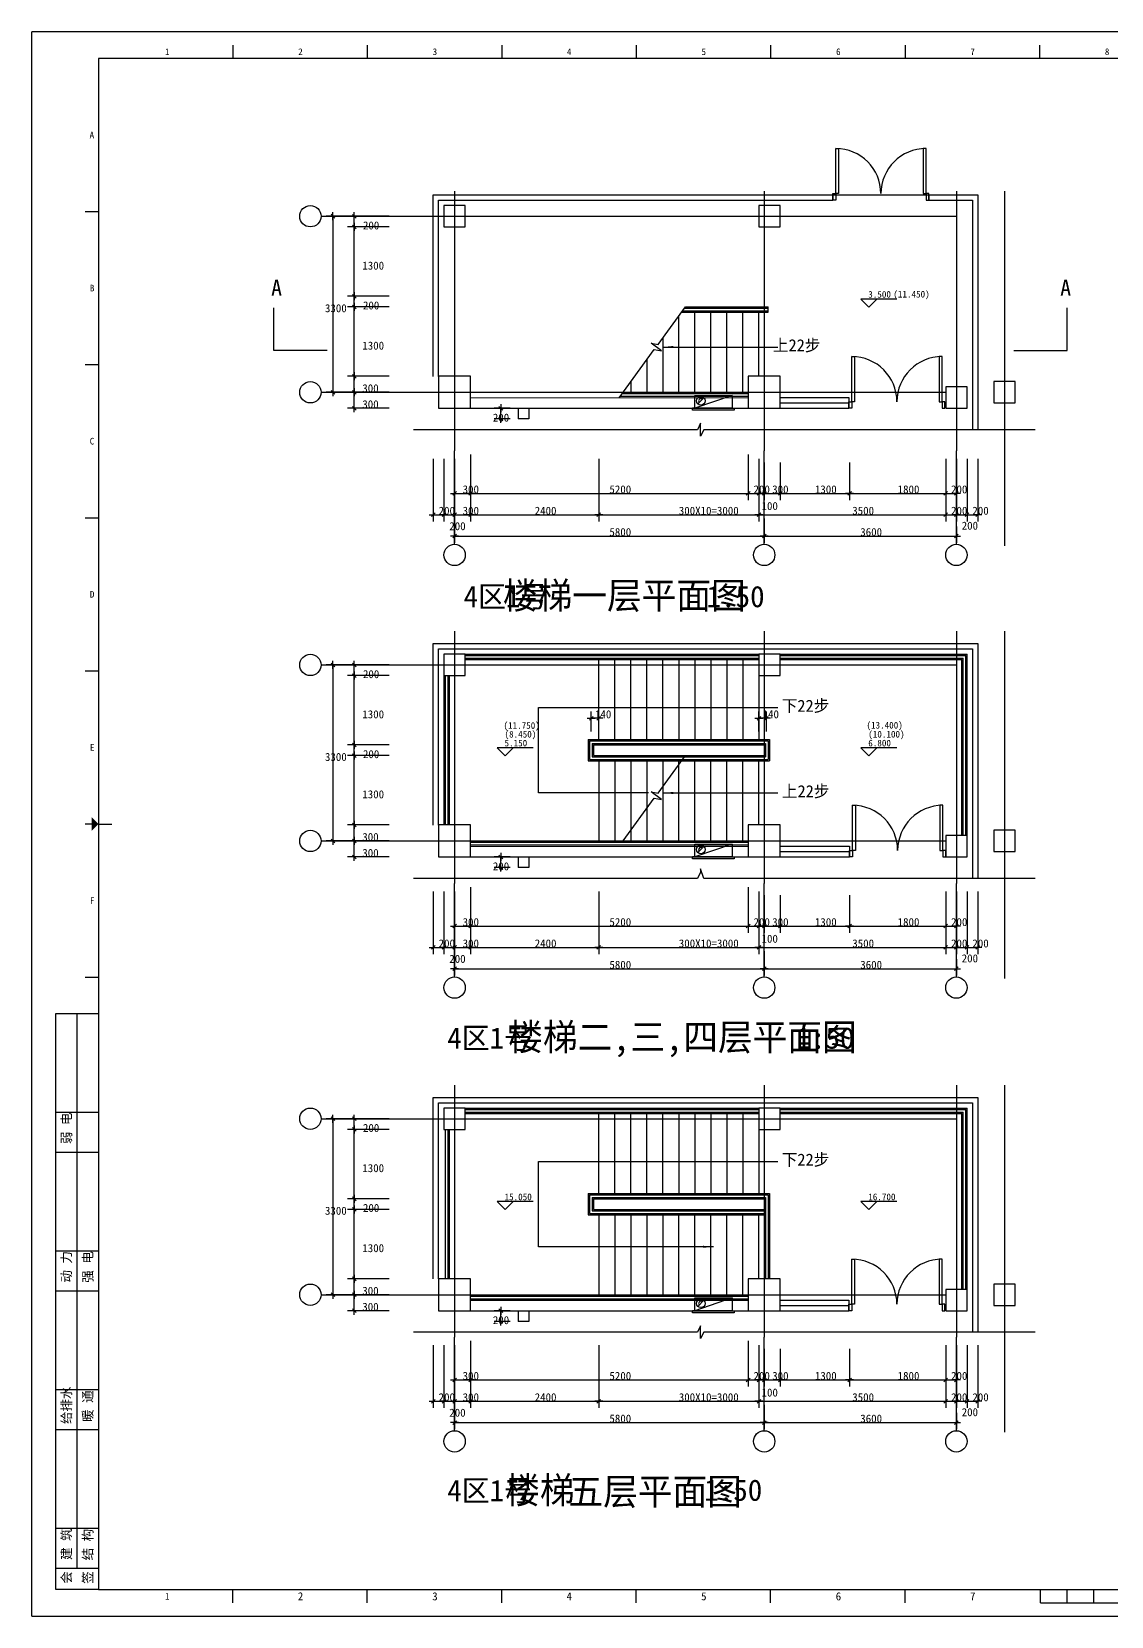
# Model space of a CAD drawing. Header units: metres. Extents: x 406760 to 448810, y -22906 to 6794.
# Drawn here: x 406760 to 426986, y -22906 to 6794 of the extents above; entities that cross this region are included whole.
import ezdxf

# ---------------------------------------------------------------- set-up
doc = ezdxf.new("R2010")
doc.units = ezdxf.units.M
for name, color, linetype in [('_KTI_CONTROL', 7, 'Continuous'), ('AXIS', 3, 'Continuous'), ('COLUMN', 1, 'Continuous'), ('DOTE', 251, 'Continuous'), ('PUB_DIM', 3, 'Continuous'), ('SB', 2, 'Continuous'), ('STAIR1', 4, 'Continuous'), ('TEXT', 7, 'Continuous'), ('TK', 9, 'Continuous'), ('WALL', 2, 'Continuous'), ('WINDOW', 142, 'Continuous'), ('内部尺寸', 4, 'Continuous'), ('文字', 21, 'Continuous'), ('标注', 3, 'Continuous'), ('详细尺寸', 3, 'Continuous')]:
    doc.layers.add(name, color=color, linetype=linetype)

# ---------------------------------------------------------------- blocks, each defined once
blk = doc.blocks.new('_DIMX')
blk.add_line((-150, 0), (150, 0))
blk.add_lwpolyline([(-70, -70), (70, 70)])
blk = doc.blocks.new('A$C0D6D0142')
at = {"layer": '标注'}
for p, q in [((600, 600), (0, 600)), ((0, 600), (600, 0)), ((2691.18, 600), (600, 600)), ((1200, 600), (600, 0))]:
    blk.add_line(p, q, dxfattribs=at)
blk = doc.blocks.new('SN-XHS')
at = {"layer": 'SB'}
for p, q in [((176.09, 531.5), (958.32, 531.5)), ((176.09, 494.51), (176.09, 531.5)), ((216.32, 494.51), (176.09, 494.51)), ((216.32, 254.51), (916.32, 494.51)), ((748.08, 298.49), (861.21, 411.63)), ((916.32, 494.51), (958.32, 494.51)), ((958.32, 531.5), (958.32, 494.51))]:
    blk.add_line(p, q, dxfattribs=at)
blk.add_lwpolyline([(216.32, 254.51), (216.32, 494.51), (916.32, 494.51), (916.32, 254.51)], close=True, dxfattribs=at)
blk.add_lwpolyline([(776.36, 326.78, 0.67), (844.64, 355.06, 0.2), (832.93, 383.35, 1)], format="xyb", dxfattribs=at)
blk.add_circle((804.64, 355.06), 80, dxfattribs=at)

msp = doc.modelspace()

# ---------------------------------------------------------------- linework, layer by layer
for p, q in [((421769.52, 3734.8), (423569.52, 3734.8)), ((414883.3, 3535.44), (414483.3, 3535.44)), ((414483.3, 3535.44), (414483.3, 3135.44)), ((414883.3, 3135.44), (414883.3, 3535.44)), ((420783.3, 3535.44), (420383.3, 3535.44)), ((420383.3, 3535.44), (420383.3, 3135.44)), ((420783.3, 3135.44), (420783.3, 3535.44)), ((414483.3, 3135.44), (414883.3, 3135.44)), ((420383.3, 3135.44), (420783.3, 3135.44)), ((414983.3, 335.44), (414383.3, 335.44)), ((414383.3, 335.44), (414383.3, -264.56)), ((414983.3, -264.56), (414983.3, 335.44)), ((420783.3, 335.44), (420183.3, 335.44)), ((420183.3, 335.44), (420183.3, -264.56)), ((420783.3, -264.56), (420783.3, 335.44)), ((417840.44, 35.44), (420183.3, 35.44)), ((424283.3, 137.44), (423883.3, 137.44)), ((423883.3, 137.44), (423883.3, -262.56)), ((424283.3, -262.56), (424283.3, 137.44)), ((425183.3, 235.44), (424783.3, 235.44)), ((424783.3, 235.44), (424783.3, -164.56)), ((425183.3, -164.56), (425183.3, 235.44)), ((414383.3, -264.56), (414983.3, -264.56)), ((414983.3, -65.92), (420183.3, -64.56)), ((414983.3, -264.56), (420183.3, -264.56)), ((415871.17, -266.8), (415871.17, -464.56)), ((416071.17, -266.85), (416071.17, -464.56)), ((420183.3, -264.56), (420783.3, -264.56)), ((423883.3, -262.56), (424283.3, -262.56)), ((424783.3, -164.56), (425183.3, -164.56)), ((414883.3, -4874.43), (414483.3, -4874.43)), ((414483.3, -4874.43), (414483.3, -5274.43)), ((414883.3, -4874.43), (420383.3, -4874.43)), ((414883.3, -5274.43), (414883.3, -4874.43)), ((414883.3, -4974.43), (420383.3, -4974.43)), ((420783.3, -4874.43), (420383.3, -4874.43)), ((420383.3, -4874.43), (420383.3, -5274.43)), ((420783.3, -4874.43), (424283.3, -4874.43)), ((420783.3, -5274.43), (420783.3, -4874.43)), ((420783.3, -4974.43), (424183.3, -4974.43)), ((424183.3, -8272.43), (424183.3, -4974.43)), ((424283.3, -8272.43), (424283.3, -4874.43)), ((414483.3, -5274.43), (414483.3, -8074.43)), ((414483.3, -5274.43), (414883.3, -5274.43)), ((414583.3, -5274.43), (414583.3, -8074.43)), ((420383.3, -5274.43), (420783.3, -5274.43)), ((417183.3, -6474.43), (420583.3, -6474.43)), ((417183.3, -6474.43), (417183.3, -6874.43)), ((420583.3, -6474.43), (420583.3, -6874.43)), ((417283.3, -6574.43), (420483.3, -6574.43)), ((417283.3, -6574.43), (417283.3, -6774.43)), ((417283.3, -6774.43), (420483.3, -6774.43)), ((420483.3, -6574.43), (420483.3, -6774.43)), ((417183.3, -6874.43), (420583.3, -6874.43)), ((414983.3, -8074.43), (414383.3, -8074.43)), ((414383.3, -8074.43), (414383.3, -8674.43)), ((414983.3, -8674.43), (414983.3, -8074.43)), ((420783.3, -8074.43), (420183.3, -8074.43)), ((420183.3, -8074.43), (420183.3, -8674.43)), ((420783.3, -8674.43), (420783.3, -8074.43)), ((424283.3, -8272.43), (423883.3, -8272.43)), ((423883.3, -8272.43), (423883.3, -8672.43)), ((424283.3, -8672.43), (424283.3, -8272.43)), ((425183.3, -8174.43), (424783.3, -8174.43)), ((424783.3, -8174.43), (424783.3, -8574.43)), ((425183.3, -8574.43), (425183.3, -8174.43)), ((414983.3, -8374.43), (420183.3, -8374.43)), ((414983.3, -8475.8), (420183.3, -8474.43)), ((424783.3, -8574.43), (425183.3, -8574.43)), ((414383.3, -8674.43), (414983.3, -8674.43)), ((414983.3, -8674.43), (420183.3, -8674.43)), ((415871.17, -8676.67), (415871.17, -8874.43)), ((416071.17, -8676.72), (416071.17, -8874.43)), ((420183.3, -8674.43), (420783.3, -8674.43)), ((423883.3, -8672.43), (424283.3, -8672.43)), ((414883.3, -13380.2), (414483.3, -13380.2)), ((414483.3, -13380.2), (414483.3, -13780.2)), ((414883.3, -13380.2), (420383.3, -13380.2)), ((414883.3, -13780.2), (414883.3, -13380.2)), ((414883.3, -13480.2), (420383.3, -13480.2)), ((420783.3, -13380.2), (420383.3, -13380.2)), ((420383.3, -13380.2), (420383.3, -13780.2)), ((420783.3, -13380.2), (424283.3, -13380.2)), ((420783.3, -13780.2), (420783.3, -13380.2)), ((420783.3, -13480.2), (424183.3, -13480.2)), ((424183.3, -16778.2), (424183.3, -13480.2)), ((424283.3, -16778.2), (424283.3, -13380.2)), ((414483.3, -13780.2), (414883.3, -13780.2)), ((414583.3, -13780.2), (414583.3, -16580.2)), ((420383.3, -13780.2), (420783.3, -13780.2)), ((417183.3, -14980.2), (417183.3, -15380.2)), ((417183.3, -14980.2), (420583.3, -14980.2)), ((417283.3, -15080.2), (417283.3, -15280.2)), ((417283.3, -15080.2), (420483.3, -15080.2)), ((420483.3, -15080.2), (420483.3, -16580.2)), ((420583.3, -14980.2), (420583.3, -16580.2)), ((417183.3, -15380.2), (420483.3, -15380.2)), ((417283.3, -15280.2), (420483.3, -15280.2)), ((414983.3, -16580.2), (414383.3, -16580.2)), ((414383.3, -16580.2), (414383.3, -17180.2)), ((414983.3, -17180.2), (414983.3, -16580.2)), ((420783.3, -16580.2), (420183.3, -16580.2)), ((420183.3, -16580.2), (420183.3, -17180.2)), ((420783.3, -17180.2), (420783.3, -16580.2)), ((414983.3, -16880.2), (420183.3, -16880.2)), ((424283.3, -16778.2), (423883.3, -16778.2)), ((423883.3, -16778.2), (423883.3, -17178.2)), ((424283.3, -17178.2), (424283.3, -16778.2)), ((425183.3, -16680.2), (424783.3, -16680.2)), ((424783.3, -16680.2), (424783.3, -17080.2)), ((425183.3, -17080.2), (425183.3, -16680.2)), ((414383.3, -17180.2), (414983.3, -17180.2)), ((414983.3, -16981.57), (420183.3, -16980.2)), ((414983.3, -17180.2), (420183.3, -17180.2)), ((415871.17, -17182.44), (415871.17, -17380.2)), ((416071.17, -17182.49), (416071.17, -17380.2)), ((420183.3, -17180.2), (420783.3, -17180.2)), ((423883.3, -17178.2), (424283.3, -17178.2)), ((424783.3, -17080.2), (425183.3, -17080.2))]:
    msp.add_line(p, q)
for points in [[(421823.52, 3757.84), (421823.52, 4603.84), (421877.52, 4603.84), (421877.52, 3757.84)], [(423515.52, 3757.84), (423515.52, 4603.84), (423461.52, 4603.84), (423461.52, 3757.84)], [(421769.52, 3635.44), (421769.52, 3757.84), (421823.52, 3757.84), (421823.52, 3635.44)], [(423569.52, 3635.44), (423569.52, 3757.84), (423515.52, 3757.84), (423515.52, 3635.44)], [(422123.52, -142.16), (422123.52, 703.84), (422177.52, 703.84), (422177.52, -142.16)], [(423815.52, -142.16), (423815.52, 703.84), (423761.52, 703.84), (423761.52, -142.16)], [(422069.52, -264.56), (422069.52, -142.16), (422123.52, -142.16), (422123.52, -264.56)], [(423869.52, -264.56), (423869.52, -142.16), (423815.52, -142.16), (423815.52, -264.56)], [(422137.3, -8552.03), (422137.3, -7706.03), (422191.3, -7706.03), (422191.3, -8552.03)], [(423829.3, -8552.03), (423829.3, -7706.03), (423775.3, -7706.03), (423775.3, -8552.03)], [(422083.3, -8674.43), (422083.3, -8552.03), (422137.3, -8552.03), (422137.3, -8674.43)], [(423883.3, -8674.43), (423883.3, -8552.03), (423829.3, -8552.03), (423829.3, -8674.43)], [(422123.52, -17057.8), (422123.52, -16211.8), (422177.52, -16211.8), (422177.52, -17057.8)], [(423815.52, -17057.8), (423815.52, -16211.8), (423761.52, -16211.8), (423761.52, -17057.8)], [(422069.52, -17180.2), (422069.52, -17057.8), (422123.52, -17057.8), (422123.52, -17180.2)], [(423869.52, -17180.2), (423869.52, -17057.8), (423815.52, -17057.8), (423815.52, -17180.2)]]:
    msp.add_lwpolyline(points, close=True)
for centre in [(411981.48, 3335.44), (411981.48, 35.44), (414683.3, -3013.2), (420483.3, -3013.2), (424083.3, -3013.2), (411981.48, -5074.43), (411981.48, -8374.43), (414683.3, -11123.07), (420483.3, -11123.07), (424083.3, -11123.07), (411981.48, -13580.2), (411981.48, -16880.2), (414683.3, -19628.84), (420483.3, -19628.84), (424083.3, -19628.84)]:
    msp.add_circle(centre, 200)
for centre, start, end in [((421823.52, 3757.84), 0, 90), ((423515.52, 3757.84), 90, 180), ((422123.52, -142.16), 0, 90), ((423815.52, -142.16), 90, 180), ((422137.3, -8552.03), 0, 90), ((423829.3, -8552.03), 90, 180), ((422123.52, -17057.8), 0, 90), ((423815.52, -17057.8), 90, 180)]:
    msp.add_arc(centre, 846, start, end)
for points in [[(418583.3, 883.58), (418783.3, 863.58), (418783.3, 903.58)], [(418583.3, -7474.77), (418783.3, -7494.77), (418783.3, -7454.77)], [(419535.6, -15980.54), (419335.6, -16000.54), (419335.6, -15960.54)]]:
    msp.add_solid(points)
at = {"layer": '_KTI_CONTROL'}
for points in [[(415631.35, -6776.75), (415631.35, -6776.75)], [(422445.6, -6776.75), (422445.6, -6776.75)], [(415631.35, -15282.52), (415631.35, -15282.52)], [(422445.6, -15282.52), (422445.6, -15282.52)]]:
    msp.add_lwpolyline(points, dxfattribs=at)
at = {"layer": 'AXIS'}
for p, q in [((412181.48, 3335.44), (413603.74, 3335.44)), ((412902.39, 3335.44), (412278.74, 3335.44)), ((412403.74, 3334.94), (412403.74, 35.94)), ((412181.48, 35.44), (413603.74, 35.44)), ((412902.39, 35.44), (412278.74, 35.44)), ((414683.3, -2813.2), (414683.3, -1059.71)), ((414983.3, -1128.5), (414983.3, -1984.71)), ((420183.3, -1128.5), (420183.3, -1984.71)), ((420483.3, -2813.2), (420483.3, -1059.71)), ((424083.3, -2813.2), (424083.3, -1059.71)), ((414683.3, -1278.5), (414683.3, -1984.71)), ((414983.3, -1278.5), (414983.3, -1984.71)), ((420183.3, -1278.5), (420183.3, -1984.71)), ((420383.3, -1278.5), (420383.3, -1984.71)), ((420383.3, -1278.5), (420383.3, -1984.71)), ((420483.3, -1278.5), (420483.3, -1984.71)), ((420483.3, -1278.5), (420483.3, -1984.71)), ((420783.3, -1278.5), (420783.3, -1984.71)), ((420783.3, -1278.5), (420783.3, -1984.71)), ((422083.3, -1278.5), (422083.3, -1984.71)), ((422083.3, -1278.5), (422083.3, -1984.71)), ((423883.3, -1278.5), (423883.3, -1984.71)), ((423883.3, -1278.5), (423883.3, -1984.71)), ((424083.3, -1278.5), (424083.3, -1984.71)), ((414682.8, -1859.71), (414682.3, -1859.71)), ((414683.3, -1859.71), (414983.3, -1859.71)), ((414983.8, -1859.71), (414984.3, -1859.71)), ((414983.8, -1859.71), (420182.8, -1859.71)), ((420182.8, -1859.71), (420182.3, -1859.71)), ((420183.3, -1859.71), (420383.3, -1859.71)), ((420382.8, -1859.71), (420382.3, -1859.71)), ((420383.3, -1859.71), (420483.3, -1859.71)), ((420383.3, -1859.71), (420483.3, -1859.71)), ((420383.8, -1859.71), (420384.3, -1859.71)), ((420482.8, -1859.71), (420482.3, -1859.71)), ((420483.3, -1859.71), (420783.3, -1859.71)), ((420483.8, -1859.71), (420484.3, -1859.71)), ((420783.8, -1859.71), (420784.3, -1859.71)), ((420783.8, -1859.71), (422082.8, -1859.71)), ((422083.8, -1859.71), (423882.8, -1859.71)), ((423882.8, -1859.71), (423882.3, -1859.71)), ((423883.3, -1859.71), (424083.3, -1859.71)), ((424083.8, -1859.71), (424084.3, -1859.71)), ((414683.3, -2328.5), (414683.3, -2784.71)), ((420483.3, -2328.5), (420483.3, -2784.71)), ((414683.8, -2659.71), (420482.8, -2659.71)), ((420483.3, -2478.5), (420483.3, -2784.71)), ((420483.8, -2659.71), (424082.8, -2659.71)), ((424083.3, -2478.5), (424083.3, -2784.71)), ((412181.48, -5074.43), (413603.74, -5074.43)), ((412902.39, -5074.43), (412278.74, -5074.43)), ((412403.74, -5074.93), (412403.74, -8373.93)), ((412181.48, -8374.43), (413603.74, -8374.43)), ((412902.39, -8374.43), (412278.74, -8374.43)), ((414683.3, -10923.07), (414683.3, -9169.58)), ((420483.3, -10923.07), (420483.3, -9169.58)), ((424083.3, -10923.07), (424083.3, -9169.58)), ((414683.3, -9388.38), (414683.3, -10094.58)), ((414983.3, -9238.38), (414983.3, -10094.58)), ((414983.3, -9388.38), (414983.3, -10094.58)), ((420183.3, -9238.38), (420183.3, -10094.58)), ((420183.3, -9388.38), (420183.3, -10094.58)), ((420383.3, -9388.38), (420383.3, -10094.58)), ((420383.3, -9388.38), (420383.3, -10094.58)), ((420483.3, -9388.38), (420483.3, -10094.58)), ((420483.3, -9388.38), (420483.3, -10094.58)), ((420783.3, -9388.38), (420783.3, -10094.58)), ((420783.3, -9388.38), (420783.3, -10094.58)), ((422083.3, -9388.38), (422083.3, -10094.58)), ((422083.3, -9388.38), (422083.3, -10094.58)), ((423883.3, -9388.38), (423883.3, -10094.58)), ((423883.3, -9388.38), (423883.3, -10094.58)), ((424083.3, -9388.38), (424083.3, -10094.58)), ((414682.8, -9969.58), (414682.3, -9969.58)), ((414683.3, -9969.58), (414983.3, -9969.58)), ((414983.8, -9969.58), (420182.8, -9969.58)), ((414983.8, -9969.58), (414984.3, -9969.58)), ((420182.8, -9969.58), (420182.3, -9969.58)), ((420183.3, -9969.58), (420383.3, -9969.58)), ((420382.8, -9969.58), (420382.3, -9969.58)), ((420383.3, -9969.58), (420483.3, -9969.58)), ((420383.3, -9969.58), (420483.3, -9969.58)), ((420383.8, -9969.58), (420384.3, -9969.58)), ((420482.8, -9969.58), (420482.3, -9969.58)), ((420483.3, -9969.58), (420783.3, -9969.58)), ((420483.8, -9969.58), (420484.3, -9969.58)), ((420783.8, -9969.58), (420784.3, -9969.58)), ((420783.8, -9969.58), (422082.8, -9969.58)), ((422083.8, -9969.58), (423882.8, -9969.58)), ((423882.8, -9969.58), (423882.3, -9969.58)), ((423883.3, -9969.58), (424083.3, -9969.58)), ((424083.8, -9969.58), (424084.3, -9969.58)), ((414683.3, -10438.38), (414683.3, -10894.58)), ((420483.3, -10438.38), (420483.3, -10894.58)), ((420483.3, -10588.38), (420483.3, -10894.58)), ((424083.3, -10588.38), (424083.3, -10894.58)), ((414683.8, -10769.58), (420482.8, -10769.58)), ((420483.8, -10769.58), (424082.8, -10769.58)), ((412181.48, -13580.2), (413603.74, -13580.2)), ((412902.39, -13580.2), (412278.74, -13580.2)), ((412403.74, -13580.7), (412403.74, -16879.7)), ((412181.48, -16880.2), (413603.74, -16880.2)), ((412902.39, -16880.2), (412278.74, -16880.2)), ((414683.3, -19428.84), (414683.3, -17675.35)), ((414983.3, -17744.15), (414983.3, -18600.35)), ((420183.3, -17744.15), (420183.3, -18600.35)), ((420483.3, -19428.84), (420483.3, -17675.35)), ((424083.3, -19428.84), (424083.3, -17675.35)), ((414683.3, -17894.15), (414683.3, -18600.35)), ((414983.3, -17894.15), (414983.3, -18600.35)), ((420183.3, -17894.15), (420183.3, -18600.35)), ((420383.3, -17894.15), (420383.3, -18600.35)), ((420383.3, -17894.15), (420383.3, -18600.35)), ((420483.3, -17894.15), (420483.3, -18600.35)), ((420483.3, -17894.15), (420483.3, -18600.35)), ((420783.3, -17894.15), (420783.3, -18600.35)), ((420783.3, -17894.15), (420783.3, -18600.35)), ((422083.3, -17894.15), (422083.3, -18600.35)), ((422083.3, -17894.15), (422083.3, -18600.35)), ((423883.3, -17894.15), (423883.3, -18600.35)), ((423883.3, -17894.15), (423883.3, -18600.35)), ((424083.3, -17894.15), (424083.3, -18600.35)), ((414682.8, -18475.35), (414682.3, -18475.35)), ((414683.3, -18475.35), (414983.3, -18475.35)), ((414983.8, -18475.35), (420182.8, -18475.35)), ((414983.8, -18475.35), (414984.3, -18475.35)), ((420182.8, -18475.35), (420182.3, -18475.35)), ((420183.3, -18475.35), (420383.3, -18475.35)), ((420382.8, -18475.35), (420382.3, -18475.35)), ((420383.3, -18475.35), (420483.3, -18475.35)), ((420383.3, -18475.35), (420483.3, -18475.35)), ((420383.8, -18475.35), (420384.3, -18475.35)), ((420482.8, -18475.35), (420482.3, -18475.35)), ((420483.3, -18475.35), (420783.3, -18475.35)), ((420483.8, -18475.35), (420484.3, -18475.35)), ((420783.8, -18475.35), (420784.3, -18475.35)), ((420783.8, -18475.35), (422082.8, -18475.35)), ((422083.8, -18475.35), (423882.8, -18475.35)), ((423882.8, -18475.35), (423882.3, -18475.35)), ((423883.3, -18475.35), (424083.3, -18475.35)), ((424083.8, -18475.35), (424084.3, -18475.35)), ((414683.3, -18944.15), (414683.3, -19400.35)), ((420483.3, -18944.15), (420483.3, -19400.35)), ((414683.8, -19275.35), (420482.8, -19275.35)), ((420483.3, -19094.15), (420483.3, -19400.35)), ((420483.8, -19275.35), (424082.8, -19275.35)), ((424083.3, -19094.15), (424083.3, -19400.35))]:
    msp.add_line(p, q, dxfattribs=at)
at = {"layer": 'COLUMN'}
for p, q in [((411296.81, 817.87), (411296.81, 1617.87)), ((426157.35, 817.87), (426157.35, 1617.87)), ((412296.81, 817.87), (411296.81, 817.87)), ((425157.35, 817.87), (426157.35, 817.87))]:
    msp.add_line(p, q, dxfattribs=at)
at = {"layer": 'DOTE'}
for p, q in [((414683.3, 3805.13), (414683.3, -1059.71)), ((420483.3, 3805.13), (420483.3, -1059.71)), ((424083.3, 3805.13), (424083.3, -1059.71)), ((424983.3, 3805.13), (424983.3, -2840.67)), ((413603.74, 3335.44), (424083.3, 3335.44)), ((413603.74, 35.44), (423883.3, 35.44)), ((413603.74, 35.44), (423883.3, 35.44)), ((414683.3, -4444.77), (414683.3, -9169.58)), ((420483.3, -4444.77), (420483.3, -9169.58)), ((424083.3, -4444.77), (424083.3, -9169.58)), ((424983.3, -4444.77), (424983.3, -10950.54)), ((413603.74, -5074.43), (424083.3, -5074.43)), ((413603.74, -8374.43), (423883.3, -8374.43)), ((414683.3, -12950.54), (414683.3, -17675.35)), ((420483.3, -12950.54), (420483.3, -17675.35)), ((424083.3, -12950.54), (424083.3, -17675.35)), ((424983.3, -12950.54), (424983.3, -19456.31)), ((413603.74, -13580.2), (424083.3, -13580.2)), ((413603.74, -16880.2), (423883.3, -16880.2))]:
    msp.add_line(p, q, dxfattribs=at)
at = {"layer": 'PUB_DIM'}
for p, q in [((418495.03, 931.85), (419007.71, 1633.92)), ((418362.74, 954.16), (418495.03, 931.85)), ((418556.56, 812.63), (418362.74, 954.16)), ((417765.92, -66.61), (418424.27, 834.94)), ((418424.27, 834.94), (418556.56, 812.63)), ((418583.3, 883.58), (420737.79, 883.58)), ((416255.93, -5874.09), (420737.79, -5874.09)), ((416255.93, -7474.77), (416255.93, -5874.09)), ((418495.03, -7476.5), (419007.71, -6774.43)), ((418314.76, -7474.77), (416255.93, -7474.77)), ((417839.33, -8374.43), (418424.27, -7573.41)), ((418362.74, -7454.19), (418495.03, -7476.5)), ((418556.56, -7595.72), (418362.74, -7454.19)), ((418424.27, -7573.41), (418556.56, -7595.72)), ((418583.3, -7474.77), (420737.79, -7474.77)), ((416255.93, -14379.86), (420737.79, -14379.86)), ((416255.93, -15980.54), (416255.93, -14379.86)), ((419535.6, -15980.54), (416255.93, -15980.54))]:
    msp.add_line(p, q, dxfattribs=at)
at = {"layer": 'STAIR1'}
for p, q in [((418934.68, 1533.92), (420558.3, 1533.92)), ((418952.94, 1558.92), (420558.3, 1558.92)), ((418989.45, 1608.92), (420558.3, 1608.92)), ((419007.71, 1633.92), (420558.3, 1633.92)), ((419183.3, 35.52), (419183.3, 1533.92)), ((419483.3, 35.6), (419483.3, 1533.92)), ((419783.3, 35.67), (419783.3, 1533.92)), ((420083.3, 37.17), (420083.3, 1533.92)), ((420383.3, 333.23), (420383.3, 1533.92)), ((420558.3, 1533.92), (420558.3, 1633.92)), ((418883.3, 35.44), (418883.3, 1463.55)), ((418583.3, 1052.72), (418583.3, 35.36)), ((418283.3, 641.9), (418283.3, 35.28)), ((417822.19, 10.44), (420183.3, 10.44)), ((417983.3, 231.07), (417983.3, 35.2)), ((417785.68, -39.56), (420183.3, -39.56)), ((419291.88, -546.38), (419231.88, -666.38)), ((419291.88, -786.38), (419291.88, -546.38)), ((419231.88, -666.38), (413914.65, -666.38)), ((419351.88, -666.38), (419291.88, -786.38)), ((425558.59, -666.38), (419351.88, -666.38)), ((414883.3, -4899.43), (420383.3, -4899.43)), ((414883.3, -4949.43), (420383.3, -4949.43)), ((417383.3, -6474.43), (417383.3, -4974.43)), ((417683.3, -6474.43), (417683.3, -4974.51)), ((417983.3, -6474.43), (417983.3, -4974.59)), ((418283.3, -6474.43), (418283.3, -4974.67)), ((418583.3, -6474.43), (418583.3, -4974.75)), ((418883.3, -4974.83), (418883.3, -6474.43)), ((419183.3, -4974.9), (419183.3, -6474.43)), ((419483.3, -4974.98), (419483.3, -6474.43)), ((419783.3, -4975.06), (419783.3, -6474.43)), ((420083.3, -4975.06), (420083.3, -6474.43)), ((420783.3, -4899.43), (424258.3, -4899.43)), ((420783.3, -4949.43), (424208.3, -4949.43)), ((424208.3, -8272.43), (424208.3, -4949.43)), ((424258.3, -8272.43), (424258.3, -4899.43)), ((414508.3, -5274.43), (414508.3, -8074.43)), ((414558.3, -5274.43), (414558.3, -8074.43)), ((420383.3, -5273.75), (420383.3, -6474.43)), ((417208.3, -6499.43), (420558.3, -6499.43)), ((417208.3, -6499.43), (417208.3, -6849.43)), ((420558.3, -6499.43), (420558.3, -6849.43)), ((417258.3, -6549.43), (420508.3, -6549.43)), ((417258.3, -6549.43), (417258.3, -6799.43)), ((417258.3, -6799.43), (420508.3, -6799.43)), ((420508.3, -6549.43), (420508.3, -6799.43)), ((417208.3, -6849.43), (420558.3, -6849.43)), ((417383.3, -6874.43), (417383.3, -8374.43)), ((417683.3, -6874.43), (417683.3, -8374.43)), ((417983.3, -6874.43), (417983.3, -8374.43)), ((418283.3, -6874.43), (418283.3, -8374.43)), ((418583.3, -6874.43), (418583.3, -8374.43)), ((418883.3, -8374.43), (418883.3, -6874.43)), ((419183.3, -8374.43), (419183.3, -6874.43)), ((419483.3, -8374.43), (419483.3, -6874.43)), ((419783.3, -8374.43), (419783.3, -6874.43)), ((420083.3, -8374.46), (420083.3, -6874.43)), ((420383.3, -8075.12), (420383.3, -6874.43)), ((414983.3, -8399.43), (420183.3, -8399.43)), ((414983.3, -8449.43), (420183.3, -8449.43)), ((419351.88, -9076.26), (419291.88, -8896.26)), ((419291.88, -8896.26), (419291.88, -8956.26)), ((419231.88, -9076.26), (413914.65, -9076.26)), ((419291.88, -8956.26), (419231.88, -9076.26)), ((425558.59, -9076.26), (419351.88, -9076.26)), ((414883.3, -13405.2), (420383.3, -13405.2)), ((414883.3, -13455.2), (420383.3, -13455.2)), ((417383.3, -14980.2), (417383.3, -13480.2)), ((417683.3, -14980.2), (417683.3, -13480.28)), ((417983.3, -14980.2), (417983.3, -13480.36)), ((418283.3, -14980.2), (418283.3, -13480.44)), ((418583.3, -14980.2), (418583.3, -13480.52)), ((418883.3, -13480.6), (418883.3, -14980.2)), ((419183.3, -13480.67), (419183.3, -14980.2)), ((419483.3, -13480.75), (419483.3, -14980.2)), ((419783.3, -13480.83), (419783.3, -14980.2)), ((420083.3, -13480.83), (420083.3, -14980.2)), ((420783.3, -13405.2), (424258.3, -13405.2)), ((420783.3, -13455.2), (424208.3, -13455.2)), ((424208.3, -16778.2), (424208.3, -13455.2)), ((424258.3, -16778.2), (424258.3, -13405.2)), ((414508.3, -13780.2), (414508.3, -16580.2)), ((414558.3, -13780.2), (414558.3, -16580.2)), ((420383.3, -13779.52), (420383.3, -14980.2)), ((417208.3, -15005.2), (417208.3, -15355.2)), ((417208.3, -15005.2), (420558.3, -15005.2)), ((417258.3, -15055.2), (417258.3, -15305.2)), ((417258.3, -15055.2), (420508.3, -15055.2)), ((420508.3, -15055.2), (420508.3, -16580.2)), ((420558.3, -15005.2), (420558.3, -16580.2)), ((417208.3, -15355.2), (420483.3, -15355.2)), ((417258.3, -15305.2), (420483.3, -15305.2)), ((417383.3, -15380.2), (417383.3, -16880.2)), ((417683.3, -15380.2), (417683.3, -16880.2)), ((417983.3, -15380.2), (417983.3, -16880.2)), ((418283.3, -15380.2), (418283.3, -16880.2)), ((418583.3, -15380.2), (418583.3, -16880.2)), ((418883.3, -16880.2), (418883.3, -15380.2)), ((419183.3, -16880.2), (419183.3, -15380.2)), ((419483.3, -16880.2), (419483.3, -15380.2)), ((419783.3, -16880.2), (419783.3, -15380.2)), ((420083.3, -16880.23), (420083.3, -15380.2)), ((420383.3, -16580.88), (420383.3, -15380.2)), ((414983.3, -16905.2), (420183.3, -16905.2)), ((414983.3, -16955.2), (420183.3, -16955.2)), ((419291.88, -17462.03), (419231.88, -17582.03)), ((419291.88, -17702.03), (419291.88, -17462.03)), ((419231.88, -17582.03), (413914.65, -17582.03)), ((419351.88, -17582.03), (419291.88, -17702.03)), ((425558.59, -17582.03), (419351.88, -17582.03))]:
    msp.add_line(p, q, dxfattribs=at)
at = {"layer": 'TK'}
for p, q in [((448809.66, 6793.57), (406759.66, 6793.57)), ((406759.66, -22906.43), (406759.66, 6793.57)), ((410528.41, 6543.57), (410528.41, 6293.57)), ((413047.16, 6543.57), (413047.16, 6293.57)), ((415565.91, 6543.57), (415565.91, 6293.57)), ((418084.66, 6543.57), (418084.66, 6293.57)), ((420603.41, 6543.57), (420603.41, 6293.57)), ((423122.16, 6543.57), (423122.16, 6293.57)), ((425640.91, 6543.57), (425640.91, 6293.57)), ((407759.66, 3423.57), (408009.66, 3423.57)), ((407759.66, 553.57), (408009.66, 553.57)), ((407759.66, -2316.43), (408009.66, -2316.43)), ((407759.66, -5186.43), (408009.66, -5186.43)), ((408009.66, -8056.43), (408259.66, -8056.43)), ((407759.66, -10926.43), (408009.66, -10926.43)), ((407609.66, -22006.43), (407609.66, -11606.43)), ((407209.66, -13456.43), (408009.66, -13456.43)), ((407209.66, -14206.43), (408009.66, -14206.43)), ((407209.66, -16056.43), (408009.66, -16056.43)), ((407209.66, -16806.43), (408009.66, -16806.43)), ((407209.66, -18656.43), (408009.66, -18656.43)), ((407209.66, -19406.43), (408009.66, -19406.43)), ((407209.66, -21256.43), (408009.66, -21256.43)), ((407209.66, -22006.43), (408009.66, -22006.43)), ((410528.41, -22656.43), (410528.41, -22406.43)), ((413047.16, -22656.43), (413047.16, -22406.43)), ((415565.91, -22656.43), (415565.91, -22406.43)), ((418084.66, -22656.43), (418084.66, -22406.43)), ((420603.41, -22656.43), (420603.41, -22406.43)), ((423122.16, -22656.43), (423122.16, -22406.43)), ((425659.66, -22656.43), (425659.66, -22406.43)), ((426159.66, -22656.43), (426159.66, -22406.43)), ((426659.66, -22656.43), (426659.66, -22406.43)), ((425659.66, -22656.43), (430659.66, -22656.43)), ((406759.66, -22906.43), (448809.66, -22906.43))]:
    msp.add_line(p, q, dxfattribs=at)
msp.add_lwpolyline([(448309.66, 6293.57), (408009.66, 6293.57), (408009.66, -22406.43), (448309.66, -22406.43)], close=True, dxfattribs=at)
for points in [[(407884.66, -8056.43), (407759.66, -8056.43)], [(408009.66, -22406.43), (407209.66, -22406.43), (407209.66, -11606.43), (408009.66, -11606.43)]]:
    msp.add_lwpolyline(points, dxfattribs=at)
msp.add_solid([(407884.66, -8181.43), (407884.66, -7931.43), (408009.66, -8056.43)], dxfattribs=at)
at = {"layer": 'WALL'}
for p, q in [((416071.17, -464.56), (415871.17, -464.56)), ((416071.17, -8874.43), (415871.17, -8874.43)), ((416071.17, -17380.2), (415871.17, -17380.2))]:
    msp.add_line(p, q, dxfattribs=at)
at = {"layer": 'WINDOW'}
for p, q in [((414283.3, 333.44), (414283.3, 3734.8)), ((414283.3, 3734.8), (421769.52, 3734.8)), ((414383.3, 333.44), (414383.3, 3634.8)), ((414383.3, 3634.8), (421769.52, 3634.8)), ((421769.52, 3734.8), (421769.52, 3634.8)), ((421769.52, 3734.8), (421769.52, 3634.8)), ((423569.52, 3734.8), (423569.52, 3634.8)), ((423569.52, 3734.8), (423569.52, 3634.8)), ((423569.52, 3734.8), (424483.3, 3734.8)), ((423569.52, 3634.8), (424383.3, 3634.8)), ((424383.3, 3634.8), (424383.3, -666.38)), ((424483.3, 3734.8), (424483.3, -666.38)), ((420783.3, -64.56), (422069.52, -64.56)), ((420783.3, -164.56), (422069.52, -164.56)), ((420783.3, -264.56), (422069.52, -264.56)), ((422069.52, -64.56), (422069.52, -264.56)), ((414283.3, -8076.43), (414283.3, -4675.07)), ((414283.3, -4675.07), (424483.3, -4675.07)), ((424483.3, -4675.07), (424483.3, -9076.26)), ((414383.3, -8076.43), (414383.3, -4775.07)), ((414383.3, -4775.07), (424383.3, -4775.07)), ((424383.3, -4775.07), (424383.3, -9076.26)), ((420783.3, -8474.43), (422083.3, -8474.43)), ((420783.3, -8574.43), (422083.3, -8574.43)), ((422083.3, -8474.43), (422083.3, -8674.43)), ((420783.3, -8674.43), (422083.3, -8674.43)), ((414283.3, -16582.2), (414283.3, -13180.84)), ((414283.3, -13180.84), (424483.3, -13180.84)), ((414383.3, -16582.2), (414383.3, -13280.84)), ((414383.3, -13280.84), (424383.3, -13280.84)), ((424383.3, -13280.84), (424383.3, -17582.03)), ((424483.3, -13180.84), (424483.3, -17582.03)), ((420783.3, -16980.2), (422069.52, -16980.2)), ((420783.3, -17080.2), (422069.52, -17080.2)), ((420783.3, -17180.2), (422069.52, -17180.2)), ((422069.52, -16980.2), (422069.52, -17180.2))]:
    msp.add_line(p, q, dxfattribs=at)
at = {"layer": '内部尺寸'}
for p, q in [((415721.17, -264.56), (415424.02, -264.56)), ((415549.02, -264.06), (415549.02, -263.56)), ((415549.02, -464.56), (415549.02, -264.56)), ((415721.17, -464.56), (415424.02, -464.56)), ((415549.02, -465.06), (415549.02, -465.56)), ((415721.17, -8674.43), (415424.02, -8674.43)), ((415721.17, -8874.43), (415424.02, -8874.43)), ((415549.02, -8673.93), (415549.02, -8673.43)), ((415549.02, -8874.43), (415549.02, -8674.43)), ((415549.02, -8874.93), (415549.02, -8875.43)), ((415721.17, -17180.2), (415424.02, -17180.2)), ((415549.02, -17179.7), (415549.02, -17179.2)), ((415549.02, -17380.2), (415549.02, -17180.2)), ((415721.17, -17380.2), (415424.02, -17380.2)), ((415549.02, -17380.7), (415549.02, -17381.2))]:
    msp.add_line(p, q, dxfattribs=at)
at = {"layer": '标注'}
for p, q in [((415631.35, -6626.75), (415481.35, -6626.75)), ((415481.35, -6626.75), (415631.35, -6776.75)), ((416154.14, -6626.75), (415631.35, -6626.75)), ((415781.35, -6626.75), (415631.35, -6776.75)), ((422445.6, -6626.75), (422295.6, -6626.75)), ((422295.6, -6626.75), (422445.6, -6776.75)), ((422968.39, -6626.75), (422445.6, -6626.75)), ((422595.6, -6626.75), (422445.6, -6776.75)), ((415631.35, -15132.52), (415481.35, -15132.52)), ((415481.35, -15132.52), (415631.35, -15282.52)), ((416154.14, -15132.52), (415631.35, -15132.52)), ((415781.35, -15132.52), (415631.35, -15282.52)), ((422445.6, -15132.52), (422295.6, -15132.52)), ((422295.6, -15132.52), (422445.6, -15282.52)), ((422968.39, -15132.52), (422445.6, -15132.52)), ((422595.6, -15132.52), (422445.6, -15282.52))]:
    msp.add_line(p, q, dxfattribs=at)
at = {"layer": '详细尺寸'}
for p, q in [((413453.74, 3333.92), (412678.74, 3333.92)), ((412803.74, 3134.9), (412803.74, 3333.42)), ((413453.74, 3134.4), (412678.74, 3134.4)), ((413453.74, 3134.4), (412678.74, 3134.4)), ((412803.74, 1834.94), (412803.74, 3133.9)), ((413453.74, 1834.44), (412678.74, 1834.44)), ((413453.74, 1834.44), (412678.74, 1834.44)), ((412803.74, 1635.42), (412803.74, 1833.94)), ((413453.74, 1634.92), (412678.74, 1634.92)), ((413453.74, 1634.92), (412678.74, 1634.92)), ((412803.74, 335.46), (412803.74, 1634.42)), ((413453.74, 334.96), (412678.74, 334.96)), ((413453.74, 334.96), (412678.74, 334.96)), ((412803.74, 335.46), (412803.74, 335.96)), ((412803.74, 35.44), (412803.74, 334.96)), ((413453.74, 35.44), (412678.74, 35.44)), ((413453.74, 35.44), (412678.74, 35.44)), ((412803.74, 35.94), (412803.74, 36.44)), ((412803.74, -264.08), (412803.74, 35.44)), ((412803.74, 34.94), (412803.74, 34.44)), ((413453.74, -264.08), (412678.74, -264.08)), ((412803.74, -264.58), (412803.74, -265.08)), ((414283.3, -1209.71), (414283.3, -2384.71)), ((414483.3, -1209.71), (414483.3, -2384.71)), ((414483.3, -1209.71), (414483.3, -2384.71)), ((414683.3, -1209.71), (414683.3, -2384.71)), ((414683.3, -1209.71), (414683.3, -2384.71)), ((414983.3, -1209.71), (414983.3, -2384.71)), ((414983.3, -1209.71), (414983.3, -2384.71)), ((417383.3, -1209.71), (417383.3, -2384.71)), ((417383.3, -1209.71), (417383.3, -2384.71)), ((420383.3, -1209.71), (420383.3, -2384.71)), ((420383.3, -1209.71), (420383.3, -2384.71)), ((423883.3, -1209.71), (423883.3, -2384.71)), ((423883.3, -1209.71), (423883.3, -2384.71)), ((424083.3, -1209.71), (424083.3, -2384.71)), ((424083.3, -1209.71), (424083.3, -2384.71)), ((424283.3, -1209.71), (424283.3, -2384.71)), ((424283.3, -1209.71), (424283.3, -2384.71)), ((424483.3, -1209.71), (424483.3, -2384.71)), ((414282.8, -2259.71), (414282.3, -2259.71)), ((414283.3, -2259.71), (414483.3, -2259.71)), ((414483.8, -2259.71), (414484.3, -2259.71)), ((414483.8, -2259.71), (414682.8, -2259.71)), ((414682.8, -2259.71), (414682.3, -2259.71)), ((414683.3, -2259.71), (414983.3, -2259.71)), ((414983.8, -2259.71), (414984.3, -2259.71)), ((414983.8, -2259.71), (417382.8, -2259.71)), ((417383.8, -2259.71), (420382.8, -2259.71)), ((420383.8, -2259.71), (423882.8, -2259.71)), ((423882.8, -2259.71), (423882.3, -2259.71)), ((423883.3, -2259.71), (424083.3, -2259.71)), ((424083.8, -2259.71), (424282.8, -2259.71)), ((424083.8, -2259.71), (424084.3, -2259.71)), ((424282.8, -2259.71), (424282.3, -2259.71)), ((424283.3, -2259.71), (424483.3, -2259.71)), ((424483.8, -2259.71), (424484.3, -2259.71)), ((413453.74, -5075.95), (412678.74, -5075.95)), ((413453.74, -5275.48), (412678.74, -5275.48)), ((413453.74, -5275.48), (412678.74, -5275.48)), ((412803.74, -5274.98), (412803.74, -5076.45)), ((412803.74, -6574.93), (412803.74, -5275.98)), ((417242.8, -6074.8), (417242.3, -6074.8)), ((417243.3, -6324.43), (417243.3, -5949.8)), ((417383.3, -6074.8), (417243.3, -6074.8)), ((417383.3, -6324.43), (417383.3, -5949.8)), ((417383.8, -6074.8), (417384.3, -6074.8)), ((420382.8, -6074.8), (420382.3, -6074.8)), ((420383.3, -6324.43), (420383.3, -5949.8)), ((420523.3, -6074.8), (420383.3, -6074.8)), ((420523.3, -6324.43), (420523.3, -5949.8)), ((420523.8, -6074.8), (420524.3, -6074.8)), ((413453.74, -6575.43), (412678.74, -6575.43)), ((413453.74, -6575.43), (412678.74, -6575.43)), ((413453.74, -6774.95), (412678.74, -6774.95)), ((413453.74, -6774.95), (412678.74, -6774.95)), ((412803.74, -6774.45), (412803.74, -6575.93)), ((412803.74, -8074.41), (412803.74, -6775.45)), ((413453.74, -8074.91), (412678.74, -8074.91)), ((413453.74, -8074.91), (412678.74, -8074.91)), ((412803.74, -8074.41), (412803.74, -8073.91)), ((412803.74, -8374.43), (412803.74, -8074.91)), ((413453.74, -8374.43), (412678.74, -8374.43)), ((413453.74, -8374.43), (412678.74, -8374.43)), ((412803.74, -8373.93), (412803.74, -8373.43)), ((412803.74, -8673.95), (412803.74, -8374.43)), ((412803.74, -8374.93), (412803.74, -8375.43)), ((413453.74, -8673.95), (412678.74, -8673.95)), ((412803.74, -8674.45), (412803.74, -8674.95)), ((414283.3, -9319.58), (414283.3, -10494.58)), ((414483.3, -9319.58), (414483.3, -10494.58)), ((414483.3, -9319.58), (414483.3, -10494.58)), ((414683.3, -9319.58), (414683.3, -10494.58)), ((414683.3, -9319.58), (414683.3, -10494.58)), ((414983.3, -9319.58), (414983.3, -10494.58)), ((414983.3, -9319.58), (414983.3, -10494.58)), ((417383.3, -9319.58), (417383.3, -10494.58)), ((417383.3, -9319.58), (417383.3, -10494.58)), ((420383.3, -9319.58), (420383.3, -10494.58)), ((420383.3, -9319.58), (420383.3, -10494.58)), ((423883.3, -9319.58), (423883.3, -10494.58)), ((423883.3, -9319.58), (423883.3, -10494.58)), ((424083.3, -9319.58), (424083.3, -10494.58)), ((424083.3, -9319.58), (424083.3, -10494.58)), ((424283.3, -9319.58), (424283.3, -10494.58)), ((424283.3, -9319.58), (424283.3, -10494.58)), ((424483.3, -9319.58), (424483.3, -10494.58)), ((414282.8, -10369.58), (414282.3, -10369.58)), ((414283.3, -10369.58), (414483.3, -10369.58)), ((414483.8, -10369.58), (414484.3, -10369.58)), ((414483.8, -10369.58), (414682.8, -10369.58)), ((414682.8, -10369.58), (414682.3, -10369.58)), ((414683.3, -10369.58), (414983.3, -10369.58)), ((414983.8, -10369.58), (414984.3, -10369.58)), ((414983.8, -10369.58), (417382.8, -10369.58)), ((417383.8, -10369.58), (420382.8, -10369.58)), ((420383.8, -10369.58), (423882.8, -10369.58)), ((423882.8, -10369.58), (423882.3, -10369.58)), ((423883.3, -10369.58), (424083.3, -10369.58)), ((424083.8, -10369.58), (424084.3, -10369.58)), ((424083.8, -10369.58), (424282.8, -10369.58)), ((424282.8, -10369.58), (424282.3, -10369.58)), ((424283.3, -10369.58), (424483.3, -10369.58)), ((424483.8, -10369.58), (424484.3, -10369.58)), ((413453.74, -13581.72), (412678.74, -13581.72)), ((412803.74, -13780.75), (412803.74, -13582.22)), ((413453.74, -13781.25), (412678.74, -13781.25)), ((413453.74, -13781.25), (412678.74, -13781.25)), ((412803.74, -15080.7), (412803.74, -13781.75)), ((413453.74, -15081.2), (412678.74, -15081.2)), ((413453.74, -15081.2), (412678.74, -15081.2)), ((412803.74, -15280.22), (412803.74, -15081.7)), ((413453.74, -15280.72), (412678.74, -15280.72)), ((413453.74, -15280.72), (412678.74, -15280.72)), ((412803.74, -16580.18), (412803.74, -15281.22)), ((413453.74, -16580.68), (412678.74, -16580.68)), ((413453.74, -16580.68), (412678.74, -16580.68)), ((412803.74, -16580.18), (412803.74, -16579.68)), ((412803.74, -16880.2), (412803.74, -16580.68)), ((413453.74, -16880.2), (412678.74, -16880.2)), ((413453.74, -16880.2), (412678.74, -16880.2)), ((412803.74, -16879.7), (412803.74, -16879.2)), ((412803.74, -17179.72), (412803.74, -16880.2)), ((412803.74, -16880.7), (412803.74, -16881.2)), ((413453.74, -17179.72), (412678.74, -17179.72)), ((412803.74, -17180.22), (412803.74, -17180.72)), ((414283.3, -17825.35), (414283.3, -19000.35)), ((414483.3, -17825.35), (414483.3, -19000.35)), ((414483.3, -17825.35), (414483.3, -19000.35)), ((414683.3, -17825.35), (414683.3, -19000.35)), ((414683.3, -17825.35), (414683.3, -19000.35)), ((414983.3, -17825.35), (414983.3, -19000.35)), ((414983.3, -17825.35), (414983.3, -19000.35)), ((417383.3, -17825.35), (417383.3, -19000.35)), ((417383.3, -17825.35), (417383.3, -19000.35)), ((420383.3, -17825.35), (420383.3, -19000.35)), ((420383.3, -17825.35), (420383.3, -19000.35)), ((423883.3, -17825.35), (423883.3, -19000.35)), ((423883.3, -17825.35), (423883.3, -19000.35)), ((424083.3, -17825.35), (424083.3, -19000.35)), ((424083.3, -17825.35), (424083.3, -19000.35)), ((424283.3, -17825.35), (424283.3, -19000.35)), ((424283.3, -17825.35), (424283.3, -19000.35)), ((424483.3, -17825.35), (424483.3, -19000.35)), ((414282.8, -18875.35), (414282.3, -18875.35)), ((414283.3, -18875.35), (414483.3, -18875.35)), ((414483.8, -18875.35), (414484.3, -18875.35)), ((414483.8, -18875.35), (414682.8, -18875.35)), ((414682.8, -18875.35), (414682.3, -18875.35)), ((414683.3, -18875.35), (414983.3, -18875.35)), ((414983.8, -18875.35), (414984.3, -18875.35)), ((414983.8, -18875.35), (417382.8, -18875.35)), ((417383.8, -18875.35), (420382.8, -18875.35)), ((420383.8, -18875.35), (423882.8, -18875.35)), ((423882.8, -18875.35), (423882.3, -18875.35)), ((423883.3, -18875.35), (424083.3, -18875.35)), ((424083.8, -18875.35), (424084.3, -18875.35)), ((424083.8, -18875.35), (424282.8, -18875.35)), ((424282.8, -18875.35), (424282.3, -18875.35)), ((424283.3, -18875.35), (424483.3, -18875.35)), ((424483.8, -18875.35), (424484.3, -18875.35))]:
    msp.add_line(p, q, dxfattribs=at)

# ---------------------------------------------------------------- block references
at = {"layer": 'AXIS', "xscale": 0.5, "yscale": 0.5, "zscale": 0.5}
for p, rotation in [((412403.74, 3335.44), 90), ((412403.74, 35.44), 270), ((414983.3, -1859.71), 180), ((414983.3, -1859.71), 180), ((420383.3, -1859.71), 180), ((420483.3, -1859.71), 180), ((420783.3, -1859.71), 180), ((420783.3, -1859.71), 180), ((422083.3, -1859.71), 180), ((424083.3, -1859.71), 180), ((414683.3, -2659.71), 180), ((420483.3, -2659.71), 180), ((412403.74, -5074.43), 90), ((412403.74, -8374.43), 270), ((414983.3, -9969.58), 180), ((414983.3, -9969.58), 180), ((420383.3, -9969.58), 180), ((420483.3, -9969.58), 180), ((420783.3, -9969.58), 180), ((420783.3, -9969.58), 180), ((422083.3, -9969.58), 180), ((424083.3, -9969.58), 180), ((414683.3, -10769.58), 180), ((420483.3, -10769.58), 180), ((412403.74, -13580.2), 90), ((412403.74, -16880.2), 270), ((414983.3, -18475.35), 180), ((414983.3, -18475.35), 180), ((420383.3, -18475.35), 180), ((420483.3, -18475.35), 180), ((420783.3, -18475.35), 180), ((420783.3, -18475.35), 180), ((422083.3, -18475.35), 180), ((424083.3, -18475.35), 180), ((414683.3, -19275.35), 180), ((420483.3, -19275.35), 180)]:
    msp.add_blockref('_DIMX', p, dxfattribs=dict(at, rotation=rotation))
for p in [(414683.3, -1859.71), (420183.3, -1859.71), (420183.3, -1859.71), (420383.3, -1859.71), (420483.3, -1859.71), (422083.3, -1859.71), (423883.3, -1859.71), (423883.3, -1859.71), (420483.3, -2659.71), (424083.3, -2659.71), (414683.3, -9969.58), (420183.3, -9969.58), (420183.3, -9969.58), (420383.3, -9969.58), (420483.3, -9969.58), (422083.3, -9969.58), (423883.3, -9969.58), (423883.3, -9969.58), (420483.3, -10769.58), (424083.3, -10769.58), (414683.3, -18475.35), (420183.3, -18475.35), (420183.3, -18475.35), (420383.3, -18475.35), (420483.3, -18475.35), (422083.3, -18475.35), (423883.3, -18475.35), (423883.3, -18475.35), (420483.3, -19275.35), (424083.3, -19275.35)]:
    msp.add_blockref('_DIMX', p, dxfattribs=at)
at = {"layer": 'WALL', "rotation": 180}
for p in [(420099.62, 229.95), (420099.62, -8179.92), (420099.62, -16685.69)]:
    msp.add_blockref('SN-XHS', p, dxfattribs=at)
at = {"layer": '内部尺寸', "xscale": 0.5, "yscale": 0.5, "zscale": 0.5}
for p, rotation in [((415549.02, -264.56), 270), ((415549.02, -464.56), 90), ((415549.02, -8674.43), 270), ((415549.02, -8874.43), 90), ((415549.02, -17180.2), 270), ((415549.02, -17380.2), 90)]:
    msp.add_blockref('_DIMX', p, dxfattribs=dict(at, rotation=rotation))
at = {"layer": '标注', "xscale": 0.25, "yscale": 0.25, "zscale": 0.25}
msp.add_blockref('A$C0D6D0142', (422295.6, 1633.12), dxfattribs=at)
at = {"layer": '详细尺寸', "xscale": 0.5, "yscale": 0.5, "zscale": 0.5}
for p, rotation in [((412803.74, 3333.92), 90), ((412803.74, 3134.4), 270), ((412803.74, 3134.4), 90), ((412803.74, 1834.44), 90), ((412803.74, 1834.44), 270), ((412803.74, 1634.92), 270), ((412803.74, 1634.92), 90), ((412803.74, 334.96), 270), ((412803.74, 334.96), 270), ((412803.74, 35.44), 270), ((412803.74, 35.44), 90), ((412803.74, -264.08), 90), ((414483.3, -2259.71), 180), ((414483.3, -2259.71), 180), ((414983.3, -2259.71), 180), ((414983.3, -2259.71), 180), ((417383.3, -2259.71), 180), ((420383.3, -2259.71), 180), ((424083.3, -2259.71), 180), ((424083.3, -2259.71), 180), ((424483.3, -2259.71), 180), ((412803.74, -5075.95), 90), ((412803.74, -5275.48), 270), ((412803.74, -5275.48), 90), ((417383.3, -6074.8), 180), ((420523.3, -6074.8), 180), ((412803.74, -6575.43), 90), ((412803.74, -6575.43), 270), ((412803.74, -6774.95), 270), ((412803.74, -6774.95), 90), ((412803.74, -8074.91), 270), ((412803.74, -8074.91), 270), ((412803.74, -8374.43), 90), ((412803.74, -8374.43), 270), ((412803.74, -8673.95), 90), ((414483.3, -10369.58), 180), ((414483.3, -10369.58), 180), ((414983.3, -10369.58), 180), ((414983.3, -10369.58), 180), ((417383.3, -10369.58), 180), ((420383.3, -10369.58), 180), ((424083.3, -10369.58), 180), ((424083.3, -10369.58), 180), ((424483.3, -10369.58), 180), ((412803.74, -13581.72), 90), ((412803.74, -13781.25), 270), ((412803.74, -13781.25), 90), ((412803.74, -15081.2), 270), ((412803.74, -15081.2), 90), ((412803.74, -15280.72), 270), ((412803.74, -15280.72), 90), ((412803.74, -16580.68), 270), ((412803.74, -16580.68), 270), ((412803.74, -16880.2), 270), ((412803.74, -16880.2), 90), ((412803.74, -17179.72), 90), ((414483.3, -18875.35), 180), ((414483.3, -18875.35), 180), ((414983.3, -18875.35), 180), ((414983.3, -18875.35), 180), ((417383.3, -18875.35), 180), ((420383.3, -18875.35), 180), ((424083.3, -18875.35), 180), ((424083.3, -18875.35), 180), ((424483.3, -18875.35), 180)]:
    msp.add_blockref('_DIMX', p, dxfattribs=dict(at, rotation=rotation))
for p in [(414283.3, -2259.71), (414683.3, -2259.71), (414683.3, -2259.71), (417383.3, -2259.71), (420383.3, -2259.71), (423883.3, -2259.71), (423883.3, -2259.71), (424283.3, -2259.71), (424283.3, -2259.71), (417243.3, -6074.8), (420383.3, -6074.8), (414283.3, -10369.58), (414683.3, -10369.58), (414683.3, -10369.58), (417383.3, -10369.58), (420383.3, -10369.58), (423883.3, -10369.58), (423883.3, -10369.58), (424283.3, -10369.58), (424283.3, -10369.58), (414283.3, -18875.35), (414683.3, -18875.35), (414683.3, -18875.35), (417383.3, -18875.35), (420383.3, -18875.35), (423883.3, -18875.35), (423883.3, -18875.35), (424283.3, -18875.35), (424283.3, -18875.35)]:
    msp.add_blockref('_DIMX', p, dxfattribs=at)

# ---------------------------------------------------------------- texts
at = {"layer": 'AXIS', "char_height": 150, "attachment_point": 1}
for s, insert in [('\\A1;3300', (412253.74, 1685.44)), ('\\A1;300', (414833.3, -1709.71)), ('\\A1;5200', (417583.3, -1709.71)), ('\\A1;200', (420283.3, -1709.71)), ('\\A1;300', (420633.3, -1709.71)), ('\\A1;1300', (421433.3, -1709.71)), ('\\A1;1800', (422983.3, -1709.71)), ('\\A1;200', (423983.3, -1709.71)), ('\\A1;100', (420433.3, -2021.61)), ('\\A1;5800', (417583.3, -2509.71)), ('\\A1;3600', (422283.3, -2509.71)), ('\\A1;3300', (412253.74, -6724.43)), ('\\A1;300', (414833.3, -9819.58)), ('\\A1;5200', (417583.3, -9819.58)), ('\\A1;200', (420283.3, -9819.58)), ('\\A1;300', (420633.3, -9819.58)), ('\\A1;1300', (421433.3, -9819.58)), ('\\A1;1800', (422983.3, -9819.58)), ('\\A1;200', (423983.3, -9819.58)), ('\\A1;100', (420433.3, -10131.48)), ('\\A1;5800', (417583.3, -10619.58)), ('\\A1;3600', (422283.3, -10619.58)), ('\\A1;3300', (412253.74, -15230.2)), ('\\A1;300', (414833.3, -18325.35)), ('\\A1;5200', (417583.3, -18325.35)), ('\\A1;200', (420283.3, -18325.35)), ('\\A1;300', (420633.3, -18325.35)), ('\\A1;1300', (421433.3, -18325.35)), ('\\A1;1800', (422983.3, -18325.35)), ('\\A1;200', (423983.3, -18325.35)), ('\\A1;100', (420433.3, -18637.25)), ('\\A1;5800', (417583.3, -19125.35)), ('\\A1;3600', (422283.3, -19125.35))]:
    msp.add_mtext(s, dxfattribs=dict(at, insert=insert))
at = {"layer": 'TEXT'}
for s, height, p in [('4区1号', 400, (414851.21, -3993.25)), (' 楼梯一层平面图', 500, (415247.77, -4024.58)), ('1:50', 400, (419403.08, -3993.25)), ('4区1号', 400, (414545.57, -12267.91)), (' 楼梯二,三,四层平面图', 500, (415347, -12299.24)), ('1:50', 400, (421086.73, -12267.91)), ('4区1号', 400, (414545.57, -20748.91)), (' 楼梯', 500, (415291.13, -20793.62)), ('五层平面图', 500, (416815.96, -20818.24)), ('1:50', 400, (419359.43, -20742.09))]:
    msp.add_text(s, height=height, dxfattribs=at).set_placement(p)
at = {"layer": 'TK'}
for s, height, p in [('1', 125, (409256.39, 6356.07)), ('2', 125, (411752.37, 6356.07)), ('3', 125, (414271.12, 6356.07)), ('4', 125, (416787.34, 6356.07)), ('5', 125, (419308.62, 6356.07)), ('6', 125, (421829.9, 6356.07)), ('7', 125, (424346.12, 6356.07)), ('8', 125, (426864.87, 6356.07)), ('A', 125, (407844.19, 4796.07)), ('B', 125, (407849.24, 1926.07)), ('C', 125, (407846.72, -943.93)), ('D', 125, (407849.24, -3813.93)), ('E', 125, (407851.77, -6683.93)), ('F', 125, (407851.77, -9553.93)), ('1', 125, (409256.39, -22593.93)), ('2', 150, (411745.29, -22606.43)), ('3', 150, (414264.04, -22606.43)), ('4', 150, (416779.75, -22606.43)), ('5', 150, (419301.54, -22606.43)), ('6', 150, (421823.32, -22606.43)), ('7', 150, (424339.04, -22606.43))]:
    msp.add_text(s, height=height, dxfattribs=at).set_placement(p)
for s, p in [('弱 电', (407500.37, -14055.37)), ('动 力', (407498.95, -16651.12)), ('强 电', (407900.37, -16654.66)), ('给排水', (407499.66, -19302.85)), ('暖 通', (407899.66, -19263.17)), ('建 筑', (407500.37, -21850.41)), ('结 构', (407899.66, -21858.21)), ('会', (407500.37, -22295.73)), ('签', (407900.37, -22295.73))]:
    msp.add_text(s, height=180, rotation=90, dxfattribs=at).set_placement(p)
at = {"layer": '内部尺寸', "char_height": 150, "attachment_point": 1}
for insert in [(415399.02, -364.56), (415399.02, -8774.43), (415399.02, -17280.2)]:
    msp.add_mtext('\\A1;200', dxfattribs=dict(at, insert=insert))
at = {"layer": '文字'}
for s, height, p in [('A', 300, (411245.21, 1842.96)), ('A', 300, (426028.95, 1842.96)), ('上22步', 225, (420646.24, 804.04)), ('下22步', 225, (420811.8, -5953.62)), ('上22步', 225, (420814.9, -7554.31)), ('下22步', 225, (420811.8, -14459.39))]:
    msp.add_text(s, height=height, dxfattribs=at).set_placement(p)
at = {"layer": '标注'}
for s, p in [('3.500', (422432.66, 1807.91)), ('(11.450)', (422903.16, 1811.32))]:
    msp.add_text(s, height=125, dxfattribs=at).set_placement(p)
for s, p in [('(11.750)', (415599.1, -6272.39)), ('(13.400)', (422399.43, -6267.69)), ('5.150', (415618.41, -6601.97)), ('(8.450)', (415618.41, -6436.37)), ('6.800', (422432.66, -6601.97)), ('(10.100)', (422432.66, -6436.37)), ('15.050', (415618.41, -15107.73)), ('16.700', (422432.66, -15107.73))]:
    msp.add_text(s, height=125, rotation=360, dxfattribs=at).set_placement(p)
at = {"layer": '详细尺寸', "char_height": 150, "attachment_point": 1}
for s, insert in [('\\A1;200', (412965.57, 3237.36)), ('\\A1;1300', (412953.74, 2484.42)), ('\\A1;200', (412965.57, 1737.88)), ('\\A1;1300', (412953.74, 984.94)), ('\\A1;300', (412953.74, 185.2)), ('\\A1;300', (412953.74, -114.32)), ('\\A1;200', (414383.3, -2109.71)), ('\\A1;300', (414833.3, -2109.71)), ('\\A1;2400', (416183.3, -2109.71)), ('\\A1;300X10=3000', (418883.3, -2109.71)), ('\\A1;3500', (422133.3, -2109.71)), ('\\A1;200', (423983.3, -2109.71)), ('\\A1;200', (424383.3, -2109.71)), ('\\A1;200', (414583.3, -2399.21)), ('\\A1;200', (424183.3, -2389.78)), ('\\A1;200', (412965.57, -5172.51)), ('\\A1;1300', (412953.74, -5925.45)), ('\\A1;140', (417313.3, -5924.8)), ('\\A1;140', (420453.3, -5924.8)), ('\\A1;200', (412965.57, -6671.99)), ('\\A1;1300', (412953.74, -7424.93)), ('\\A1;300', (412953.74, -8224.67)), ('\\A1;300', (412953.74, -8524.19)), ('\\A1;200', (414383.3, -10219.58)), ('\\A1;300', (414833.3, -10219.58)), ('\\A1;2400', (416183.3, -10219.58)), ('\\A1;300X10=3000', (418883.3, -10219.58)), ('\\A1;3500', (422133.3, -10219.58)), ('\\A1;200', (423983.3, -10219.58)), ('\\A1;200', (424383.3, -10219.58)), ('\\A1;200', (414583.3, -10509.08)), ('\\A1;200', (424183.3, -10499.65)), ('\\A1;200', (412965.57, -13678.28)), ('\\A1;1300', (412953.74, -14431.22)), ('\\A1;200', (412965.57, -15177.76)), ('\\A1;1300', (412953.74, -15930.7)), ('\\A1;300', (412953.74, -16730.44)), ('\\A1;300', (412953.74, -17029.96)), ('\\A1;200', (414383.3, -18725.35)), ('\\A1;300', (414833.3, -18725.35)), ('\\A1;2400', (416183.3, -18725.35)), ('\\A1;300X10=3000', (418883.3, -18725.35)), ('\\A1;3500', (422133.3, -18725.35)), ('\\A1;200', (423983.3, -18725.35)), ('\\A1;200', (424183.3, -19005.42)), ('\\A1;200', (424383.3, -18725.35)), ('\\A1;200', (414583.3, -19014.85))]:
    msp.add_mtext(s, dxfattribs=dict(at, insert=insert))

doc.saveas('drawing.dxf')
